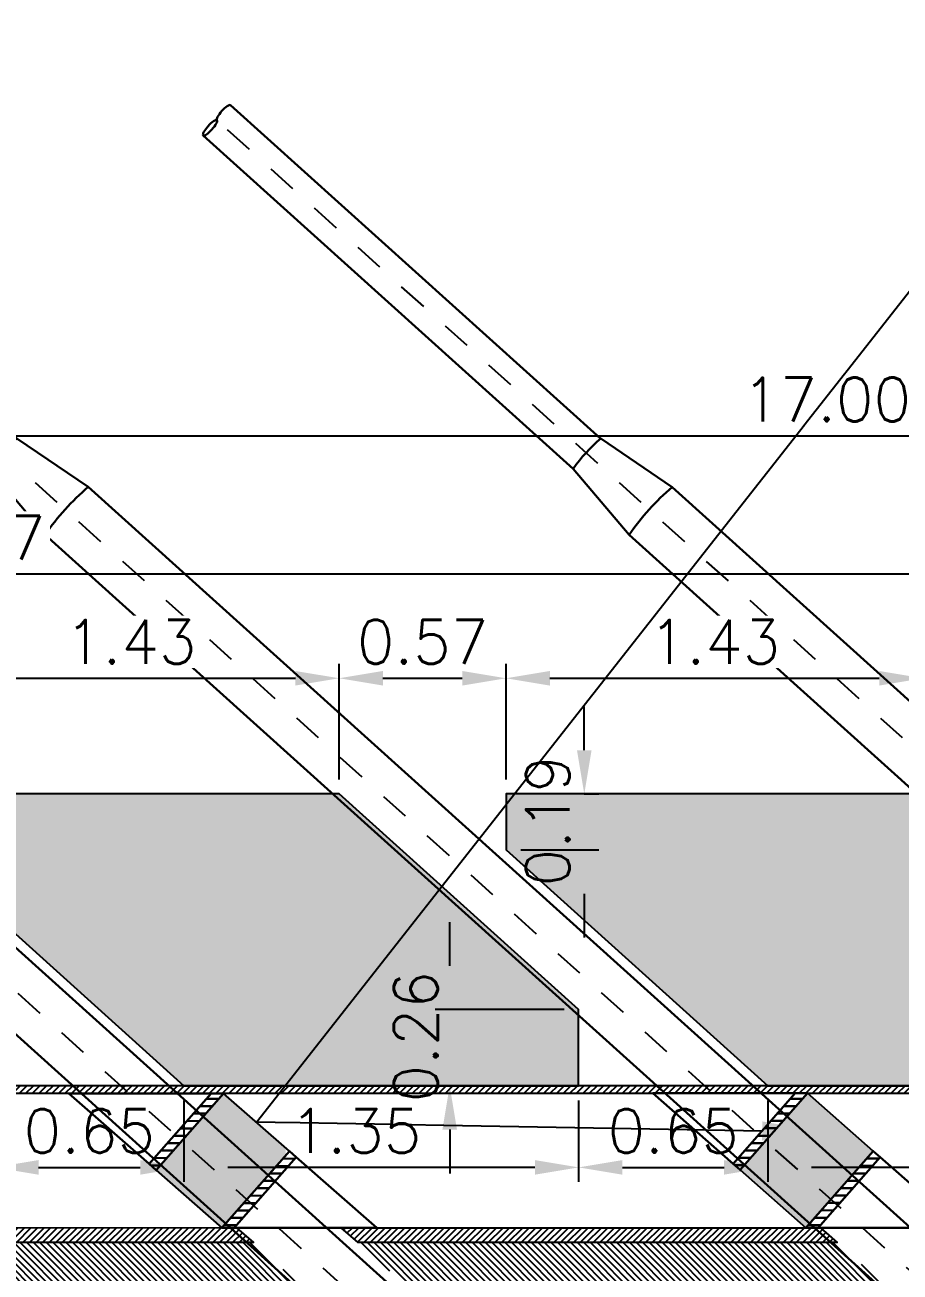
# Model space of a CAD drawing. Header units: metres. Extents: x 1080594 to 1081411, y 976871 to 977162.
# Drawn here: x 1081033.52 to 1081036.518, y 977073.356 to 977077.629 of the extents above; entities that cross this region are included whole.
import ezdxf
from ezdxf import colors
from ezdxf.entities.mleader import LeaderData, LeaderLine
from ezdxf.math import Vec2, Vec3

# ---------------------------------------------------------------- set-up
doc = ezdxf.new("R2010")
doc.units = ezdxf.units.M
doc.header["$LTSCALE"] = 25.4
doc.linetypes.add('DASHDOT', pattern=[1, 0.5, -0.25, 0, -0.25])
doc.linetypes.add('HIDDEN', pattern=[0.375, 0.25, -0.125])
for name, color, linetype in [('CONTRAPESO', 3, 'Continuous'), ('DIMCONTRAPESO', 1, 'Continuous'), ('EJECABLES', 203, 'DASHDOT'), ('NEOPRENO', 24, 'Continuous'), ('PERFIL MET', 37, 'Continuous'), ('PROY', 9, 'HIDDEN')]:
    doc.layers.add(name, color=color, linetype=linetype)
for name, color, linetype, lineweight in [('COTA', 1, 'Continuous', 30), ('COTACIM', 20, 'Continuous', 5), ('DUCTO', 142, 'Continuous', 30), ('PLATINA', 54, 'Continuous', 30), ('SOLIDOREFCONT', 254, 'Continuous', 5)]:
    doc.layers.add(name, color=color, linetype=linetype, lineweight=lineweight)
doc.styles.add('romans', font='romans.shx')
doc.dimstyles.new('Copy 75', dxfattribs={"dimtxt": 0.15, "dimasz": 0.15, "dimexe": 0.05, "dimexo": 0.05, "dimgap": 0.05, "dimtad": 1, "dimzin": 0, "dimdsep": 46, "dimtxsty": 'romans', "dimcen": 0.002, "dimclrd": 1, "dimclre": 1, "dimclrt": 3, "dimadec": 4, "dimazin": 0, "dimtfac": 1, "dimtofl": 0, "dimtmove": 1, "dimatfit": 3, "dimfxl": 1, "dimtolj": 1, "dimtzin": 0, "dimarcsym": 1})
pattern_1 = [(45, (363.9010038864799, -51.61662542726845), (-0.01122532015133644, 0.01122532015133644), [])]

# ---------------------------------------------------------------- blocks, each defined once
blk = doc.blocks.new('*D160')
at = {"layer": 'Defpoints', "color": 0, "transparency": 16777216}
for p in [(1081027.766114995, 977076.2208018586), (1081027.766114995, 977074.9943397719), (1081044.766173823, 977074.9943397719)]:
    blk.add_point(p, dxfattribs=at)
at = {"layer": 'DIMCONTRAPESO', "color": 1, "lineweight": -2, "transparency": 16777216}
for p, q in [((1081027.766114995, 977075.044339772), (1081027.766114995, 977076.2708018586)), ((1081044.766173823, 977075.044339772), (1081044.766173823, 977076.2708018586)), ((1081044.616173823, 977076.2208018586), (1081027.916114995, 977076.2208018586))]:
    blk.add_line(p, q, dxfattribs=at)
at = {"layer": 'DIMCONTRAPESO', "color": 1, "transparency": 16777216}
for points in [[(1081027.916114995, 977076.2458018586), (1081027.916114995, 977076.1958018586), (1081027.766114995, 977076.2208018586)], [(1081044.616173823, 977076.2458018586), (1081044.616173823, 977076.1958018586), (1081044.766173823, 977076.2208018586)]]:
    blk.add_solid(points, dxfattribs=at)
at = {"layer": 'DIMCONTRAPESO', "color": 3, "transparency": 16777216, "insert": (1081036.266144409, 977076.3458018586), "char_height": 0.15, "attachment_point": 5, "style": 'romans', "bg_fill": 3, "box_fill_scale": 1.1, "bg_fill_color": 256, "bg_fill_true_color": 13158600, "bg_fill_transparency": 0}
blk.add_mtext('\\A1;17.00', dxfattribs=at)
blk = doc.blocks.new('tir')
at = {"layer": 'DUCTO'}
for p, q in [((1080511.83638699, 977008.5160273126), (1080513.543043579, 977008.5161831364)), ((1080511.836907378, 977008.3760259475), (1080513.543032915, 977008.37618561))]:
    blk.add_line(p, q, dxfattribs=at)
for points in [[(1080505.733068108, 977008.5555077032), (1080511.543241181, 977008.5560056631)], [(1080511.543241181, 977008.5560056631), (1080511.836255565, 977008.5160272893)], [(1080511.543260036, 977008.3360056642), (1080511.836907378, 977008.3760308315)], [(1080505.733086963, 977008.3355077041), (1080511.543260036, 977008.3360056642)]]:
    blk.add_lwpolyline(points, dxfattribs=at)
for centre, radius, start, end in [((1080510.656986465, 977008.4459297067), 0.8930644645994985, 352.9297418690614, 7.080079153882643), ((1080511.251352555, 977008.4433042796), 0.5894066242695094, 353.4461152477661, 7.087410311340934)]:
    blk.add_arc(centre, radius, start, end, dxfattribs=at)
at = {"layer": 'DUCTO', "extrusion": (0, 0, -1)}
blk.add_ellipse((1080513.542949842, 977008.481178864), major_axis=(1.748219530441295e-05, -0.03500717952941799), ratio=0.24420068418592, start_param=3.14808674122023, end_param=6.280903449001622, dxfattribs=at)
at = {"layer": 'DUCTO', "extrusion": (0, 0, -0.9999999999999998)}
blk.add_ellipse((1080513.54301544, 977008.4111786617), major_axis=(1.74751400463253e-05, -0.03499305174499892), ratio=0.2442992756047625, dxfattribs=at)
at = {"layer": 'EJECABLES', "ltscale": 0.008}
blk.add_lwpolyline([(1080505.360600902, 977008.4454757803), (1080513.540696156, 977008.4461768557)], dxfattribs=at)
blk = doc.blocks.new('*D258')
at = {"layer": 'Defpoints', "color": 0, "transparency": 16777216}
for p in [(1081036.596306108, 977075.3907094193), (1081035.168183518, 977074.9943385319), (1081036.596306108, 977074.9943397719)]:
    blk.add_point(p, dxfattribs=at)
at = {"layer": 'DIMCONTRAPESO', "color": 1, "lineweight": -2, "transparency": 16777216}
for p, q in [((1081035.168183518, 977075.0443385319), (1081035.168183518, 977075.4407094193)), ((1081036.596306108, 977075.044339772), (1081036.596306108, 977075.4407094193)), ((1081035.318183518, 977075.3907094193), (1081036.446306108, 977075.3907094193))]:
    blk.add_line(p, q, dxfattribs=at)
at = {"layer": 'DIMCONTRAPESO', "color": 1, "transparency": 16777216}
for points in [[(1081035.318183518, 977075.4157094193), (1081035.318183518, 977075.3657094192), (1081035.168183518, 977075.3907094193)], [(1081036.446306108, 977075.4157094193), (1081036.446306108, 977075.3657094192), (1081036.596306108, 977075.3907094193)]]:
    blk.add_solid(points, dxfattribs=at)
at = {"layer": 'DIMCONTRAPESO', "color": 3, "transparency": 16777216, "insert": (1081035.882244813, 977075.5157094193), "char_height": 0.15, "attachment_point": 5, "style": 'romans', "bg_fill": 3, "box_fill_scale": 1.1, "bg_fill_color": 256, "bg_fill_true_color": 13158600, "bg_fill_transparency": 0}
blk.add_mtext('\\A1;1.43', dxfattribs=at)
blk = doc.blocks.new('*D259')
at = {"layer": 'Defpoints', "color": 0, "transparency": 16777216}
for p in [(1081036.064675423, 977073.9943382103), (1081037.416626752, 977073.9943397719), (1081036.064675423, 977073.7148274413)]:
    blk.add_point(p, dxfattribs=at)
at = {"layer": 'DIMCONTRAPESO', "color": 1, "lineweight": -2, "transparency": 16777216}
for p, q in [((1081036.064675423, 977073.9443382103), (1081036.064675423, 977073.6648274412)), ((1081037.416626752, 977073.9443397719), (1081037.416626752, 977073.6648274412)), ((1081037.266626752, 977073.7148274413), (1081036.214675423, 977073.7148274413))]:
    blk.add_line(p, q, dxfattribs=at)
at = {"layer": 'DIMCONTRAPESO', "color": 1, "transparency": 16777216}
for points in [[(1081036.214675423, 977073.7398274413), (1081036.214675423, 977073.6898274412), (1081036.064675423, 977073.7148274413)], [(1081037.266626752, 977073.7398274413), (1081037.266626752, 977073.6898274412), (1081037.416626752, 977073.7148274413)]]:
    blk.add_solid(points, dxfattribs=at)
at = {"layer": 'DIMCONTRAPESO', "color": 3, "transparency": 16777216, "insert": (1081036.740651087, 977073.8398274413), "char_height": 0.15, "attachment_point": 5, "style": 'romans', "bg_fill": 3, "box_fill_scale": 1.1, "bg_fill_color": 256, "bg_fill_true_color": 13158600, "bg_fill_transparency": 0}
blk.add_mtext('\\A1;1.35', dxfattribs=at)
blk = doc.blocks.new('*D182')
at = {"layer": 'Defpoints', "color": 0, "transparency": 16777216}
for p in [(1081034.596306108, 977075.3907094193), (1081033.168183518, 977074.9943385319), (1081034.596306108, 977074.9943397719)]:
    blk.add_point(p, dxfattribs=at)
at = {"layer": 'DIMCONTRAPESO', "color": 1, "lineweight": -2, "transparency": 16777216}
for p, q in [((1081033.168183518, 977075.0443385319), (1081033.168183518, 977075.4407094193)), ((1081034.596306108, 977075.044339772), (1081034.596306108, 977075.4407094193)), ((1081033.318183518, 977075.3907094193), (1081034.446306108, 977075.3907094193))]:
    blk.add_line(p, q, dxfattribs=at)
at = {"layer": 'DIMCONTRAPESO', "color": 1, "transparency": 16777216}
for points in [[(1081033.318183518, 977075.4157094193), (1081033.318183518, 977075.3657094192), (1081033.168183518, 977075.3907094193)], [(1081034.446306108, 977075.4157094193), (1081034.446306108, 977075.3657094192), (1081034.596306108, 977075.3907094193)]]:
    blk.add_solid(points, dxfattribs=at)
at = {"layer": 'DIMCONTRAPESO', "color": 3, "transparency": 16777216, "insert": (1081033.882244813, 977075.5157094193), "char_height": 0.15, "attachment_point": 5, "style": 'romans', "bg_fill": 3, "box_fill_scale": 1.1, "bg_fill_color": 256, "bg_fill_true_color": 13158600, "bg_fill_transparency": 0}
blk.add_mtext('\\A1;1.43', dxfattribs=at)
blk = doc.blocks.new('*D183')
at = {"layer": 'Defpoints', "color": 0, "transparency": 16777216}
for p in [(1081034.064674978, 977073.9943386108), (1081035.416626752, 977073.9943397719), (1081034.064674978, 977073.7148274555)]:
    blk.add_point(p, dxfattribs=at)
at = {"layer": 'DIMCONTRAPESO', "color": 1, "lineweight": -2, "transparency": 16777216}
for p, q in [((1081034.064674978, 977073.9443386107), (1081034.064674978, 977073.6648274554)), ((1081035.416626752, 977073.9443397719), (1081035.416626752, 977073.6648274554)), ((1081035.266626752, 977073.7148274555), (1081034.214674978, 977073.7148274555))]:
    blk.add_line(p, q, dxfattribs=at)
at = {"layer": 'DIMCONTRAPESO', "color": 1, "transparency": 16777216}
for points in [[(1081034.214674978, 977073.7398274555), (1081034.214674978, 977073.6898274554), (1081034.064674978, 977073.7148274555)], [(1081035.266626752, 977073.7398274555), (1081035.266626752, 977073.6898274554), (1081035.416626752, 977073.7148274555)]]:
    blk.add_solid(points, dxfattribs=at)
at = {"layer": 'DIMCONTRAPESO', "color": 3, "transparency": 16777216, "insert": (1081034.652721054, 977073.8398274555), "char_height": 0.15, "attachment_point": 5, "style": 'romans', "bg_fill": 3, "box_fill_scale": 1.1, "bg_fill_color": 256, "bg_fill_true_color": 13158600, "bg_fill_transparency": 0}
blk.add_mtext('\\A1;1.35', dxfattribs=at)
blk = doc.blocks.new('*D190')
at = {"layer": 'COTA', "color": 1, "lineweight": -2, "transparency": 16777216}
for p, q in [((1081035.435909894, 977075.1443385319), (1081035.435909894, 977075.2943385319)), ((1081035.435909894, 977074.9943385319), (1081035.485909894, 977074.9943385319)), ((1081035.218183519, 977074.8024724574), (1081035.485909894, 977074.8024724574)), ((1081035.435909894, 977074.6524724574), (1081035.435909894, 977074.5024724574))]:
    blk.add_line(p, q, dxfattribs=at)
at = {"layer": 'COTA', "color": 1, "transparency": 16777216}
for points in [[(1081035.410909894, 977075.1443385319), (1081035.460909894, 977075.1443385319), (1081035.435909894, 977074.9943385319)], [(1081035.410909894, 977074.6524724574), (1081035.460909894, 977074.6524724574), (1081035.435909894, 977074.8024724574)]]:
    blk.add_solid(points, dxfattribs=at)
at = {"layer": 'Defpoints', "color": 0, "transparency": 16777216}
for p in [(1081035.385909894, 977074.9943385319), (1081035.168183519, 977074.8024724574), (1081035.435909894, 977074.8024724574)]:
    blk.add_point(p, dxfattribs=at)
at = {"layer": 'COTA', "color": 3, "transparency": 16777216, "insert": (1081035.310909894, 977074.9029159494), "char_height": 0.15, "attachment_point": 5, "rotation": 90, "style": 'romans'}
blk.add_mtext('\\A1;0.19', dxfattribs=at)
blk = doc.blocks.new('*D194')
at = {"layer": 'COTA', "color": 1, "lineweight": -2, "transparency": 16777216}
for p, q in [((1081034.974981865, 977074.4053972487), (1081034.974981865, 977074.5553972487)), ((1081035.366626752, 977074.2553972487), (1081034.924981865, 977074.2553972487)), ((1081035.262059683, 977073.9943397719), (1081034.924981865, 977073.9943397719)), ((1081034.974981865, 977073.8443397719), (1081034.974981865, 977073.6943397719))]:
    blk.add_line(p, q, dxfattribs=at)
at = {"layer": 'COTA', "color": 1, "transparency": 16777216}
for points in [[(1081034.949981865, 977074.4053972487), (1081034.999981865, 977074.4053972487), (1081034.974981865, 977074.2553972487)], [(1081034.949981865, 977073.8443397719), (1081034.999981865, 977073.8443397719), (1081034.974981865, 977073.9943397719)]]:
    blk.add_solid(points, dxfattribs=at)
at = {"layer": 'Defpoints', "color": 0, "transparency": 16777216}
for p in [(1081035.416626752, 977074.2553972487), (1081034.974981865, 977073.9943397719), (1081035.312059683, 977073.9943397719)]:
    blk.add_point(p, dxfattribs=at)
at = {"layer": 'COTA', "color": 3, "transparency": 16777216, "insert": (1081034.858951804, 977074.1624702872), "char_height": 0.15, "attachment_point": 5, "rotation": 90, "style": 'romans'}
blk.add_mtext('\\A1;0.26', dxfattribs=at)
blk = doc.blocks.new('*D201')
at = {"layer": 'Defpoints', "color": 0, "transparency": 16777216}
for p in [(1081027.766582777, 977075.7478617919), (1081038.836225956, 977075.5892750548), (1081027.766582777, 977075.0150370329)]:
    blk.add_point(p, dxfattribs=at)
at = {"layer": 'DIMCONTRAPESO', "color": 1, "lineweight": -2, "transparency": 16777216}
for p, q in [((1081027.766582777, 977075.0650370329), (1081027.766582777, 977075.7978617919)), ((1081038.836225956, 977075.6392750548), (1081038.836225956, 977075.7978617919)), ((1081038.686225956, 977075.7478617919), (1081027.916582776, 977075.7478617919))]:
    blk.add_line(p, q, dxfattribs=at)
at = {"layer": 'DIMCONTRAPESO', "color": 1, "transparency": 16777216}
for points in [[(1081027.916582776, 977075.7728617919), (1081027.916582776, 977075.7228617918), (1081027.766582777, 977075.7478617919)], [(1081038.686225956, 977075.7728617919), (1081038.686225956, 977075.7228617918), (1081038.836225956, 977075.7478617919)]]:
    blk.add_solid(points, dxfattribs=at)
at = {"layer": 'DIMCONTRAPESO', "color": 3, "transparency": 16777216, "insert": (1081033.301404366, 977075.8728617919), "char_height": 0.15, "attachment_point": 5, "style": 'romans', "bg_fill": 3, "box_fill_scale": 1.1, "bg_fill_color": 256, "bg_fill_true_color": 13158600, "bg_fill_transparency": 0}
blk.add_mtext('\\A1;11.07', dxfattribs=at)
blk = doc.blocks.new('*D282')
at = {"layer": 'COTA', "color": 1, "lineweight": -2, "transparency": 16777216}
for p, q in [((1081033.416626752, 977073.9443387405), (1081033.416626752, 977073.6648273047)), ((1081034.064674978, 977073.9443386107), (1081034.064674978, 977073.6648273047)), ((1081033.566626752, 977073.7148273047), (1081033.914674978, 977073.7148273047))]:
    blk.add_line(p, q, dxfattribs=at)
at = {"layer": 'COTA', "color": 1, "transparency": 16777216}
for points in [[(1081033.566626752, 977073.7398273047), (1081033.566626752, 977073.6898273047), (1081033.416626752, 977073.7148273047)], [(1081033.914674978, 977073.7398273047), (1081033.914674978, 977073.6898273047), (1081034.064674978, 977073.7148273047)]]:
    blk.add_solid(points, dxfattribs=at)
at = {"layer": 'Defpoints', "color": 0, "transparency": 16777216}
for p in [(1081033.416626752, 977073.9943387406), (1081034.064674978, 977073.9943386108), (1081034.064674978, 977073.7148273047)]:
    blk.add_point(p, dxfattribs=at)
at = {"layer": 'COTA', "color": 3, "transparency": 16777216, "insert": (1081033.740650865, 977073.8398273047), "char_height": 0.15, "attachment_point": 5, "style": 'romans'}
blk.add_mtext('\\A1;0.65', dxfattribs=at)
blk = doc.blocks.new('*D283')
at = {"layer": 'COTA', "color": 1, "lineweight": -2, "transparency": 16777216}
for p, q in [((1081035.416626752, 977073.9443383401), (1081035.416626752, 977073.6648274553)), ((1081036.064662521, 977073.9443382103), (1081036.064662521, 977073.6648274553)), ((1081035.566626752, 977073.7148274553), (1081035.914662521, 977073.7148274553))]:
    blk.add_line(p, q, dxfattribs=at)
at = {"layer": 'COTA', "color": 1, "transparency": 16777216}
for points in [[(1081035.566626752, 977073.7398274554), (1081035.566626752, 977073.6898274553), (1081035.416626752, 977073.7148274553)], [(1081035.914662521, 977073.7398274554), (1081035.914662521, 977073.6898274553), (1081036.064662521, 977073.7148274553)]]:
    blk.add_solid(points, dxfattribs=at)
at = {"layer": 'Defpoints', "color": 0, "transparency": 16777216}
for p in [(1081035.416626752, 977073.9943383401), (1081036.064662521, 977073.9943382103), (1081036.064662521, 977073.7148274553)]:
    blk.add_point(p, dxfattribs=at)
at = {"layer": 'COTA', "color": 3, "transparency": 16777216, "insert": (1081035.740644636, 977073.8398274553), "char_height": 0.15, "attachment_point": 5, "style": 'romans'}
blk.add_mtext('\\A1;0.65', dxfattribs=at)
blk = doc.blocks.new('*D288')
at = {"layer": 'COTA', "color": 1, "lineweight": -2, "transparency": 16777216}
for p, q in [((1081034.596306108, 977075.044339772), (1081034.596306108, 977075.4407094193)), ((1081035.168183518, 977075.0443385319), (1081035.168183518, 977075.4407094193)), ((1081034.746306108, 977075.3907094193), (1081035.018183518, 977075.3907094193))]:
    blk.add_line(p, q, dxfattribs=at)
at = {"layer": 'COTA', "color": 1, "transparency": 16777216}
for points in [[(1081034.746306108, 977075.4157094193), (1081034.746306108, 977075.3657094192), (1081034.596306108, 977075.3907094193)], [(1081035.018183518, 977075.4157094193), (1081035.018183518, 977075.3657094192), (1081035.168183518, 977075.3907094193)]]:
    blk.add_solid(points, dxfattribs=at)
at = {"layer": 'Defpoints', "color": 0, "transparency": 16777216}
for p in [(1081035.168183518, 977075.3907094193), (1081034.596306108, 977074.9943397719), (1081035.168183518, 977074.9943385319)]:
    blk.add_point(p, dxfattribs=at)
at = {"layer": 'COTA', "color": 3, "transparency": 16777216, "insert": (1081034.882244813, 977075.5157094193), "char_height": 0.15, "attachment_point": 5, "style": 'romans'}
blk.add_mtext('\\A1;0.57', dxfattribs=at)

msp = doc.modelspace()

# ---------------------------------------------------------------- hatches: boundary and pattern name
at = {"layer": 'NEOPRENO', "transparency": 33554483}
h = msp.add_hatch(color=256, dxfattribs=at)
h.dxf.hatch_style = 1
h.paths.add_polyline_path([(1081034.194647651, 977073.507580172), (1081034.425698634, 977073.7705271413), (1081034.200339125, 977073.9685500979), (1081033.969288141, 977073.7056031286)])
h = msp.add_hatch(color=256, dxfattribs=at)
h.dxf.hatch_style = 1
h.paths.add_polyline_path([(1081036.195064715, 977073.5079691445), (1081036.426115698, 977073.7709161137), (1081036.200756189, 977073.9689390704), (1081035.969705206, 977073.7059921011)])
at = {"layer": 'PERFIL MET'}
h = msp.add_hatch(dxfattribs=at)
h.set_pattern_fill('ANSI31', color=256, scale=0.005)
h.set_pattern_definition(pattern_1)
h.paths.add_polyline_path([(1081044.266173666, 977073.9943365679), (1081028.266454506, 977073.9943397719), (1081028.266454663, 977073.9689397718), (1081044.266173823, 977073.9689365678)])
h = msp.add_hatch(dxfattribs=at)
h.set_pattern_fill('ANSI31', color=256, scale=0.005)
h.set_pattern_definition(pattern_1)
h.paths.add_polyline_path([(1081044.266173666, 977073.9943365679), (1081028.266454506, 977073.9943397719), (1081028.266454663, 977073.9689397718), (1081044.266173823, 977073.9689365678)])
at = {"layer": 'PERFIL MET', "transparency": 33554534}
h = msp.add_hatch(dxfattribs=at)
h.set_pattern_fill('ANSI31', color=256, scale=0.005)
h.set_pattern_definition([(45, (340.3269830574282, 0.03399999998509884), (-0.01122532015133644, 0.01122532015133644), [])])
h.paths.add_polyline_path([(1081044.266173823, 977073.4739707632), (1081044.266173823, 977073.4231707632), (1081038.66050171, 977073.4571707632), (1081038.602562399, 977073.5080819202)])
h.paths.add_polyline_path([(1081038.244757522, 977073.5081621662), (1081038.302704186, 977073.4572445481), (1081036.660574272, 977073.4571707632), (1081036.604214787, 977073.5079754937)])
h.paths.add_polyline_path([(1081036.245054404, 977073.5079599554), (1081036.302269918, 977073.4570424946), (1081034.661054165, 977073.4573955707), (1081034.603241785, 977073.5081951941)])
h.paths.add_polyline_path([(1081034.244966977, 977073.508038765), (1081034.302913641, 977073.457121147), (1081032.660468135, 977073.4579238418), (1081032.602655755, 977073.5087234651)])
h.paths.add_polyline_path([(1081032.245773089, 977073.5079710336), (1081032.303719752, 977073.4570534155), (1081030.660574272, 977073.4571707632), (1081030.604214787, 977073.5079754937)])
h.paths.add_polyline_path([(1081030.24582049, 977073.507971002), (1081030.30211776, 977073.4571796566), (1081028.26654819, 977073.4575804066), (1081028.266508101, 977073.5065051898)])
h = msp.add_hatch(dxfattribs=at)
h.set_pattern_fill('ANSI31', color=256, scale=0.005, angle=90)
h.set_pattern_definition([(135, (340.3269830574282, 0.03399999998509884), (-0.01122532015133644, -0.01122532015133644), [])])
h.paths.add_polyline_path([(1081038.836225956, 977073.2987657847), (1081038.8362581, 977073.4571707632), (1081044.266173823, 977073.4571707632), (1081044.266173823, 977072.3587707632), (1081039.878901335, 977072.3588558099)])
h.paths.add_polyline_path([(1081038.66050171, 977073.4571707632), (1081038.8362581, 977073.4571707632), (1081038.836225956, 977073.2987657847)], flags=17)
h.paths.add_polyline_path([(1081038.836488687, 977072.975410569), (1081039.520549035, 977072.3587707632), (1081038.8362581, 977072.3587707632)], flags=17)
h.paths.add_polyline_path([(1081036.646627667, 977073.4571707632), (1081038.301945474, 977073.4572695517), (1081038.836488687, 977072.975410569), (1081038.8362581, 977072.3587707632), (1081037.879066822, 977072.3587720433)])
h.paths.add_polyline_path([(1081034.660574272, 977073.4571707632), (1081036.302259383, 977073.4570519918), (1081037.520621596, 977072.3587707632), (1081035.879066822, 977072.3587720433)])
h.paths.add_polyline_path([(1081032.658433506, 977073.4571707632), (1081034.30218227, 977073.4571215044), (1081035.520621596, 977072.3587707632), (1081033.879066822, 977072.3587720433)])
h.paths.add_polyline_path([(1081030.660574272, 977073.4571707632), (1081032.303719752, 977073.4570534155), (1081033.520621596, 977072.3587707632), (1081031.879066822, 977072.3587720433)])
h.paths.add_polyline_path([(1081028.266114995, 977073.4571707632), (1081030.30211776, 977073.4571796566), (1081031.520621596, 977072.3587707632), (1081028.266114995, 977072.3589500999)])
at = {"layer": 'SOLIDOREFCONT', "true_color": 0x5b5b5b, "transparency": 33554546}
h = msp.add_hatch(dxfattribs=at)
h.set_pattern_fill('AR-CONC', color=251, scale=0.005)
h.set_pattern_definition([(49.99999999999999, (0, 0), (0.91092334498002, -0.07969542769451543), [0.09525, -1.04775]), (355, (0, 0), (-0.1762171071248467, 0.9552842261951757), [0.0762, -0.83820292085]), (100.4514447, (0.075910035, -0.0066412675), (0.7347062354517664, 0.8755887595609755), [0.080950044, -0.8904512229999999]), (46.18420000000002, (0, 0.254), (1.35539520446065, -0.2102116396636357), [0.142875, -1.571625]), (96.63555760999996, (0.1129495, 0.2364825), (1.187020670257515, 1.237130622988608), [0.1214251157, -1.3356780408]), (351.1841511700001, (0, 0.254), (1.187020670324885, 1.237130622927663), [0.11429983535, -1.2572986596]), (21, (0.127, 0.1905), (0.7580719563456624, -0.5113259909354381), [0.09525, -1.04775]), (326.0000000000001, (0.127, 0.1905), (0.3090101417382354, 0.9209398306115963), [0.0762, -0.8382]), (71.45144499999999, (0.190172663, 0.1478895005), (1.067082096393581, 0.4096138444295262), [0.08095004400000001, -0.8904496879999999]), (37.50000000000001, (0, 0), (0.01544301625295908, 0.4227751943657655), [0, -0.82804, 0, -0.8509000000000001, 0, -0.8413750000000001]), (7.499999999999999, (0, 0), (0.3340983125515287, 0.5009028740905975), [0, -0.48514, 0, -0.80899, 0, -0.320675]), (327.5, (-0.28321, 0), (0.677952975834357, -0.02864371996336722), [0, -0.3175, 0, -0.9906, 0, -1.31445]), (317.5, (-0.41021, 0), (0.7406459069300902, 0.1271324551666652), [0, -0.41275, 0, -0.65786, 0, -0.93345])])
h.paths.add_polyline_path([(1081028.255158899, 977065.2136238085), (1081028.266114995, 977073.9943397719), (1081029.419252178, 977073.994339772), (1081029.419252178, 977074.2530305823), (1081028.57405879, 977075.0271903898), (1081027.755558134, 977075.0269078448), (1081027.755558134, 977065.5098159304), (1081027.755532993, 977065.2136342799), (1081027.755345572, 977062.2136238085), (1081044.755158899, 977062.2136238085), (1081044.765834611, 977074.9748203392), (1081037.167061368, 977074.9943397719), (1081037.167061368, 977074.8040495317), (1081038.064603306, 977073.9943378099), (1081044.266114995, 977073.9943397719), (1081044.255158899, 977065.2136238085)])
h.paths.add_polyline_path([(1081030.596891674, 977074.9943397719), (1081029.168183518, 977074.9943397719), (1081029.168183519, 977074.8024724574), (1081030.064673466, 977073.9943397719), (1081031.416626752, 977073.9943397719), (1081031.416626752, 977074.2553972487)], flags=17)
h.paths.add_polyline_path([(1081032.064675851, 977073.9943397719), (1081033.416626752, 977073.9943397719), (1081033.416626752, 977074.2553972487), (1081032.596306108, 977074.9943397719), (1081031.168183518, 977074.9943385319), (1081031.168183519, 977074.8024724574)], flags=17)
h.paths.add_polyline_path([(1081035.416626752, 977073.9943397719), (1081035.416626752, 977074.2553972487), (1081034.596891676, 977074.9943397706), (1081033.168183518, 977074.9943385319), (1081033.168183519, 977074.8024724574), (1081034.064674978, 977073.9943386108)], flags=17)
h.paths.add_polyline_path([(1081036.596306108, 977074.9943397719), (1081035.168183518, 977074.9943385319), (1081035.168183519, 977074.8024724574), (1081036.064675423, 977073.9943382103), (1081037.416626752, 977073.9943397719), (1081037.416626752, 977074.2553318389)], flags=17)

# ---------------------------------------------------------------- linework, layer by layer
at = {"layer": 'PERFIL MET'}
for points in [[(1081044.266173666, 977073.9943365679), (1081028.266454506, 977073.9943397719), (1081028.266454663, 977073.9689397718), (1081044.266173823, 977073.9689365678)], [(1081034.244966977, 977073.508038765), (1081034.302913641, 977073.457121147), (1081032.660468135, 977073.4579238418), (1081032.602655755, 977073.5087234651)], [(1081036.245054404, 977073.5079599554), (1081036.302269918, 977073.4570424946), (1081034.661054165, 977073.4573955707), (1081034.603241785, 977073.5081951941)]]:
    msp.add_lwpolyline(points, close=True, dxfattribs=at)
at = {"layer": 'PROY', "color": 252, "transparency": 33554457}
msp.add_lwpolyline([(1081044.266173666, 977073.9943365679), (1081028.266454506, 977073.9943397719), (1081028.266454663, 977073.9689397718), (1081044.266173823, 977073.9689365678)], close=True, dxfattribs=at)

# ---------------------------------------------------------------- next in the draw order: dimensions: what is measured, and where the dimension line sits
at = {"layer": 'DIMCONTRAPESO'}
dim = msp.add_linear_dim(base=(1081027.766114995, 977076.2208018586), p1=(1081044.766173823, 977074.9943397719), p2=(1081027.766114995, 977074.9943397719), angle=180, dimstyle='Copy 75', override={"dimtfill": 1}, dxfattribs=at)
dim.commit()
dim.dimension.update_dxf_attribs({"geometry": '*D160', "text_midpoint": (1081036.266144409, 977076.3458018586)})

# ---------------------------------------------------------------- next in the draw order: linework, layer by layer
at = {"layer": 'CONTRAPESO'}
for points in [[(1081034.596891676, 977074.9943397706), (1081033.168183518, 977074.9943385319), (1081033.168183519, 977074.8024724574), (1081034.064674978, 977073.9943386108), (1081035.416626752, 977073.9943397719), (1081035.416626752, 977074.2553972487)], [(1081036.596306108, 977074.9943397719), (1081035.168183518, 977074.9943385319), (1081035.168183519, 977074.8024724574), (1081036.064675423, 977073.9943382103), (1081037.416626752, 977073.9943397719), (1081037.416626752, 977074.2553318389)]]:
    msp.add_lwpolyline(points, close=True, dxfattribs=at)

# ---------------------------------------------------------------- next in the draw order: block references
at = {"layer": 'DIMCONTRAPESO', "xscale": -1, "rotation": 317.9817953713383}
msp.add_blockref('tir', (1229805.55229429, -472033.4929688179), dxfattribs=at)
at = {"layer": 'PROY', "color": 252, "transparency": 33554508, "xscale": -1}
for p, rotation in [((1229595.024443916, -472054.6829863433), 317.9736295356235), ((1229718.420550616, -472042.2300064352), 317.9784294066381)]:
    msp.add_blockref('tir', p, dxfattribs=dict(at, rotation=rotation))

# ---------------------------------------------------------------- next in the draw order: dimensions: what is measured, and where the dimension line sits
at = {"layer": 'DIMCONTRAPESO'}
for base, p1, p2, picture, middle in [((1081034.596306108, 977075.3907094193), (1081033.168183518, 977074.9943385319), (1081034.596306108, 977074.9943397719), '*D182', (1081033.882244813, 977075.3907094193)), ((1081036.596306108, 977075.3907094193), (1081035.168183518, 977074.9943385319), (1081036.596306108, 977074.9943397719), '*D258', (1081035.882244813, 977075.3907094193)), ((1081034.064674978, 977073.7148274555), (1081035.416626752, 977073.9943397719), (1081034.064674978, 977073.9943386108), '*D183', (1081034.652721054, 977073.7148274555)), ((1081036.064675423, 977073.7148274413), (1081037.416626752, 977073.9943397719), (1081036.064675423, 977073.9943382103), '*D259', (1081036.740651087, 977073.7148274413))]:
    dim = msp.add_linear_dim(base=base, p1=p1, p2=p2, angle=180, dimstyle='Copy 75', override={"dimtfill": 1}, dxfattribs=at)
    dim.commit()
    dim.dimension.update_dxf_attribs({"geometry": picture, "text_midpoint": middle, "dimtype": 160})

# ---------------------------------------------------------------- next in the draw order: hatches: boundary and pattern name
at = {"layer": 'PLATINA', "transparency": 33554534}
h = msp.add_hatch(dxfattribs=at)
h.set_pattern_fill('ANSI31', color=256, scale=0.007999999999999998, angle=-45.14532782505878)
h.set_pattern_definition([(359.8546721749412, (-373630.2271144441, 1053961.16341751), (6.442573658642825e-05, 0.02539991829365727), [])])
h.paths.add_polyline_path([(1081033.945433815, 977073.7265620675), (1081034.158068608, 977073.9685500979), (1081034.200339125, 977073.9685500979), (1081033.969289039, 977073.7056041507)])
h = msp.add_hatch(dxfattribs=at)
h.set_pattern_fill('ANSI31', color=256, scale=0.007999999999999998, angle=-45.14532782505878)
h.set_pattern_definition([(359.8546721749412, (-373628.22669738, 1053961.163806482), (6.442573658642825e-05, 0.02539991829365727), [])])
h.paths.add_polyline_path([(1081035.945850879, 977073.72695104), (1081036.158485672, 977073.9689390704), (1081036.200756189, 977073.9689390704), (1081035.969706104, 977073.7059931231)])
h = msp.add_hatch(dxfattribs=at)
h.set_pattern_fill('ANSI31', color=256, scale=0.007999999999999998, angle=-45.14532782505878)
h.set_pattern_definition([(359.8546721749412, (344.4102669574786, 0.0336105905007571), (6.442573658643064e-05, 0.02539991829365727), [])])
h.paths.add_polyline_path([(1081034.449551576, 977073.7495724361), (1081034.236913161, 977073.5075801722), (1081034.194646182, 977073.5075785005), (1081034.425698145, 977073.7705265842)])
h = msp.add_hatch(dxfattribs=at)
h.set_pattern_fill('ANSI31', color=256, scale=0.007999999999999998, angle=-45.14532782505878)
h.set_pattern_definition([(359.8546721749412, (346.4106840216555, 0.0339995629619807), (6.442573658643064e-05, 0.02539991829365727), [])])
h.paths.add_polyline_path([(1081036.44996864, 977073.7499614086), (1081036.237330225, 977073.5079691446), (1081036.195063246, 977073.507967473), (1081036.426115209, 977073.7709155567)])

# ---------------------------------------------------------------- next in the draw order: linework, layer by layer
at = {"layer": 'NEOPRENO'}
for points in [[(1081034.194647651, 977073.507580172), (1081034.425698634, 977073.7705271413), (1081034.200339125, 977073.9685500979), (1081033.969288141, 977073.7056031286), (1081034.194647651, 977073.507580172)], [(1081036.195064715, 977073.5079691445), (1081036.426115698, 977073.7709161137), (1081036.200756189, 977073.9689390704), (1081035.969705206, 977073.7059921011), (1081036.195064715, 977073.5079691445)]]:
    msp.add_lwpolyline(points, dxfattribs=at)
at = {"layer": 'PLATINA', "color": 252, "transparency": 33554531}
for points in [[(1081034.158067149, 977073.9685484376), (1081033.945433815, 977073.7265620675), (1081033.670043152, 977073.9685500979)], [(1081036.158484213, 977073.96893741), (1081035.945850879, 977073.72695104), (1081035.670460216, 977073.9689390704)], [(1081034.236914619, 977073.5075818324), (1081034.449551625, 977073.7495724917), (1081034.724993911, 977073.5075807293)], [(1081036.237331683, 977073.5079708048), (1081036.449968689, 977073.7499614642), (1081036.725410975, 977073.5079697018)]]:
    msp.add_lwpolyline(points, close=True, dxfattribs=at)
at = {"layer": 'PLATINA'}
for points in [[(1081033.945433815, 977073.7265620675), (1081034.158068608, 977073.9685500979), (1081034.200339125, 977073.9685500979), (1081033.969289039, 977073.7056041507)], [(1081035.945850879, 977073.72695104), (1081036.158485672, 977073.9689390704), (1081036.200756189, 977073.9689390704), (1081035.969706104, 977073.7059931231)], [(1081034.449551576, 977073.7495724361), (1081034.236913161, 977073.5075801722), (1081034.194646182, 977073.5075785005), (1081034.425698145, 977073.7705265842)], [(1081036.44996864, 977073.7499614086), (1081036.237330225, 977073.5079691446), (1081036.195063246, 977073.507967473), (1081036.426115209, 977073.7709155567)]]:
    msp.add_lwpolyline(points, close=True, dxfattribs=at)

# ---------------------------------------------------------------- next in the draw order: dimensions: what is measured, and where the dimension line sits
at = {"layer": 'COTA', "color": 4}
for base, p1, p2, picture, middle in [((1081035.435909894, 977074.8024724574), (1081035.385909894, 977074.9943385319), (1081035.168183519, 977074.8024724574), '*D190', (1081035.435909894, 977074.9029159494)), ((1081034.974981865, 977073.9943397719), (1081035.416626752, 977074.2553972487), (1081035.312059683, 977073.9943397719), '*D194', (1081034.983951804, 977074.1624702872))]:
    dim = msp.add_linear_dim(base=base, p1=p1, p2=p2, angle=90, dimstyle='Copy 75', dxfattribs=at)
    dim.commit()
    dim.dimension.update_dxf_attribs({"geometry": picture, "text_midpoint": middle, "dimtype": 160})
at = {"layer": 'COTA', "color": 2}
for base, p1, p2, picture, middle in [((1081034.064674978, 977073.7148273047), (1081033.416626752, 977073.9943387406), (1081034.064674978, 977073.9943386108), '*D282', (1081033.740650865, 977073.8398273047)), ((1081036.064662521, 977073.7148274553), (1081035.416626752, 977073.9943383401), (1081036.064662521, 977073.9943382103), '*D283', (1081035.740644636, 977073.8398274553))]:
    dim = msp.add_linear_dim(base=base, p1=p1, p2=p2, dimstyle='Copy 75', dxfattribs=at)
    dim.commit()
    dim.dimension.update_dxf_attribs({"geometry": picture, "text_midpoint": middle})

# ---------------------------------------------------------------- next in the draw order: dimensions: what is measured, and where the dimension line sits
at = {"layer": 'DIMCONTRAPESO'}
dim = msp.add_linear_dim(base=(1081027.766582777, 977075.7478617919), p1=(1081038.836225956, 977075.5892750548), p2=(1081027.766582777, 977075.0150370329), angle=180, dimstyle='Copy 75', override={"dimtfill": 1}, dxfattribs=at)
dim.commit()
dim.dimension.update_dxf_attribs({"geometry": '*D201', "text_midpoint": (1081033.301404366, 977075.8728617919)})

# ---------------------------------------------------------------- next in the draw order: dimensions: what is measured, and where the dimension line sits
at = {"layer": 'COTA', "color": 2}
dim = msp.add_linear_dim(base=(1081035.168183518, 977075.3907094193), p1=(1081034.596306108, 977074.9943397719), p2=(1081035.168183518, 977074.9943385319), dimstyle='Copy 75', dxfattribs=at)
dim.commit()
dim.dimension.update_dxf_attribs({"geometry": '*D288', "text_midpoint": (1081034.882244813, 977075.5157094193)})

# ---------------------------------------------------------------- next in the draw order: leaders
at = {"layer": 'COTACIM'}
ml = msp.add_multileader_mtext('Standard', dxfattribs=at)
ml.set_content('\\pxi-1,l1; Ver detalle de apoyos en plano  039-12-S4A-EST-CHI-21-55){\\C4; }', color=3, style='romans')
ml.set_leader_properties(color=1)
ml.build(insert=Vec2(0, 0))
ml.multileader.update_dxf_attribs({"text_left_attachment_type": 6, "text_right_attachment_type": 6, "dogleg_length": 0, "arrow_head_size": 0.2})
ctx = ml.context
ctx.base_point, ctx.char_height, ctx.arrow_head_size, ctx.landing_gap_size, ctx.plane_origin = Vec3(1081037.370433296, 977077.7627574549), 0.2, 0.2, 0, Vec3(1081037.759710991, 977079.9383833476)
ctx.left_attachment, ctx.right_attachment = 6, 6
notes = []
notes.append((ctx, [(0, (1, 1, 0), (1081037.370433296, 977077.7627574549), (1, 0), 0, [(1, [(1081036.245496359, 977073.836021494), (1081034.313018879, 977073.8695386196)], 0, [])])]))
ctx.mtext.insert, ctx.mtext.width, ctx.mtext.flow_direction = Vec3(1081037.370433296, 977078.0294241216), 7.379388367058709, 5
for ctx, leaders in notes:
    for number, flags, end, landing, length, lines in leaders:
        leader = LeaderData()
        leader.index, (leader.has_last_leader_line, leader.has_dogleg_vector, leader.attachment_direction) = number, flags
        leader.last_leader_point, leader.dogleg_vector, leader.dogleg_length = Vec3(end), Vec3(landing), length
        for number, points, colour, breaks in lines:
            line = LeaderLine()
            line.index, line.vertices, line.color, line.breaks = number, Vec3.list(points), colors.encode_raw_color(colour), breaks
            leader.lines.append(line)
        ctx.leaders.append(leader)

doc.saveas('drawing.dxf')
